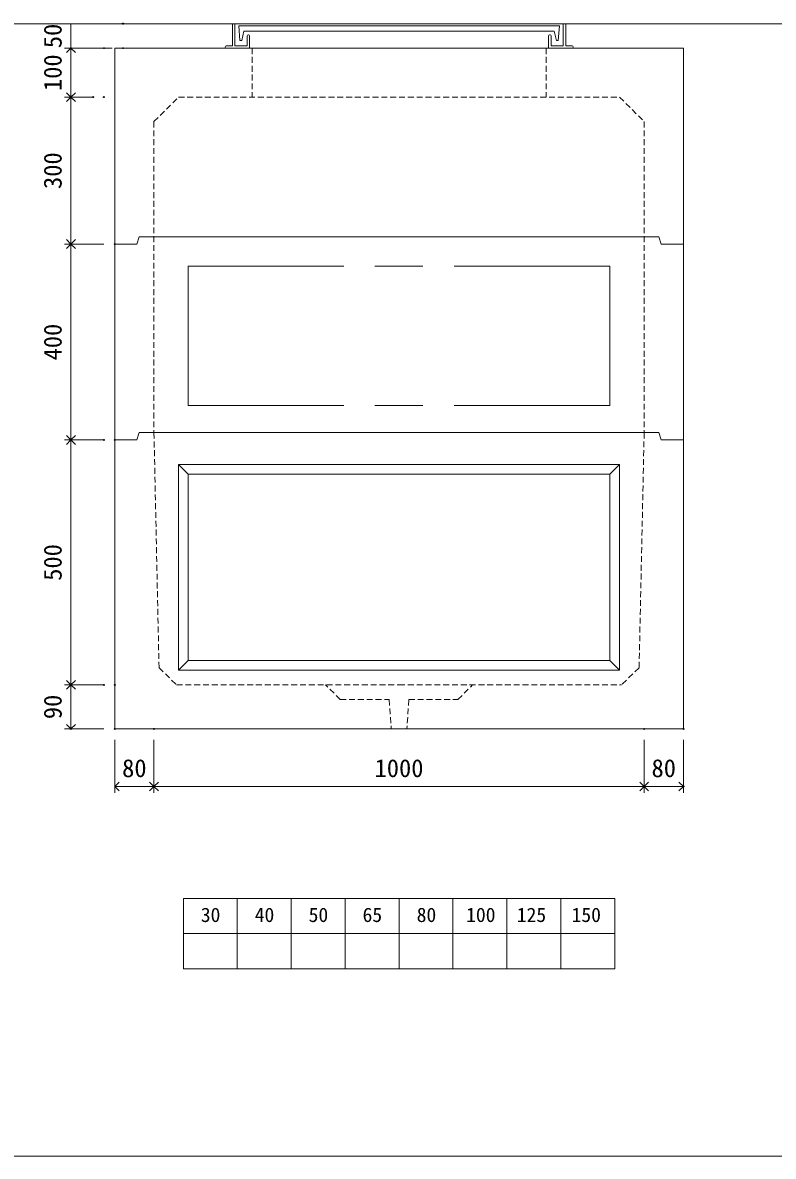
# Model space of a CAD drawing. Units: millimetres, scale not verified. Extents: x -4890 to 18489, y -2295 to 2295.
# Drawn here: x 1827 to 3358, y -1980 to 334 of the extents above; entities that cross this region are included whole.
import ezdxf
from ezdxf.enums import TextEntityAlignment as Align

# ---------------------------------------------------------------- set-up
doc = ezdxf.new("R2010")
doc.units = ezdxf.units.MM
doc.header["$LTSCALE"] = 10
doc.header["$PDMODE"] = 32
doc.header["$PDSIZE"] = 2
doc.linetypes.add('DASHED1', pattern=[1.8, 1.2, -0.6])
doc.linetypes.add('USER2', pattern=[50.8, 31.75, -6.35, 6.35, -6.35])
doc.layers.add('0-1_Defpoints', color=7, linetype='Continuous')
for name, color, linetype, lineweight in [('0-2_waku', 7, 'Continuous', 18), ('0-3_gaikei', 7, 'Continuous', 18), ('0-4_kakure', 7, 'DASHED1', 5), ('0-5_sunpou', 7, 'Continuous', 5), ('0-8_uchigawa', 6, 'Continuous', 18), ('0-A_futa', 3, 'Continuous', 18), ('0-B_GL', 4, 'Continuous', 18), ('0-D_文字１', 7, 'Continuous', 18), ('1-2_uchigawa2', 6, 'USER2', 18)]:
    doc.layers.add(name, color=color, linetype=linetype, lineweight=lineweight)
doc.styles.add('ＭＳ ゴシック', font='')
doc.styles.get('ＭＳ ゴシック').set_extended_font_data('MS Gothic')

# ---------------------------------------------------------------- blocks, each defined once
blk = doc.blocks.new('D78')
at = {"layer": '0-1_Defpoints'}
for p in [(3479.38, 2542.03), (3373.28, 2492.03), (3479.38, 2492.03)]:
    blk.add_point(p, dxfattribs=at)
at = {"layer": '0-5_sunpou'}
for p, q in [((3457.38, 2542.03), (3360.28, 2542.03)), ((3373.28, 2542.03), (3373.28, 2492.03)), ((3457.38, 2492.03), (3360.28, 2492.03))]:
    blk.add_line(p, q, dxfattribs=at)
at = {"layer": '0-5_sunpou', "style": 'ＭＳ ゴシック'}
blk.add_text('50', height=36.66, rotation=90, dxfattribs=at).set_placement((3365.28, 2492.03), align=Align.BOTTOM_LEFT)
blk = doc.blocks.new('_Open90')
at = {"layer": '0-5_sunpou'}
blk.add_line((0, 0), (-1, 0), dxfattribs=at)
blk.add_lwpolyline([(-0.5, 0.5), (0, 0), (-0.5, -0.5)], dxfattribs=at)
blk = doc.blocks.new('D59')
at = {"layer": '0-1_Defpoints'}
for p in [(3462.6, 1102.03), (3542.6, 1102.03), (3542.6, 984.61)]:
    blk.add_point(p, dxfattribs=at)
at = {"layer": '0-5_sunpou'}
for p, q in [((3462.6, 1080.03), (3462.6, 971.61)), ((3542.6, 1080.03), (3542.6, 971.61)), ((3480.6, 984.61), (3524.6, 984.61))]:
    blk.add_line(p, q, dxfattribs=at)
at = {"layer": '0-5_sunpou', "xscale": 18, "yscale": 18, "rotation": 180}
blk.add_blockref('_Open90', (3462.6, 984.61), dxfattribs=at)
at = {"layer": '0-5_sunpou', "xscale": 18, "yscale": 18}
blk.add_blockref('_Open90', (3542.6, 984.61), dxfattribs=at)
at = {"layer": '0-5_sunpou', "style": 'ＭＳ ゴシック'}
blk.add_text('80', height=36.66, dxfattribs=at).set_placement((3477.6, 992.61), align=Align.BOTTOM_LEFT)
blk = doc.blocks.new('D60')
at = {"layer": '0-1_Defpoints'}
for p in [(3542.6, 1102.03), (4542.6, 1102.03), (4542.6, 984.61)]:
    blk.add_point(p, dxfattribs=at)
at = {"layer": '0-5_sunpou'}
for p, q in [((3542.6, 1080.03), (3542.6, 971.61)), ((4542.6, 1080.03), (4542.6, 971.61)), ((3560.6, 984.61), (4524.6, 984.61))]:
    blk.add_line(p, q, dxfattribs=at)
at = {"layer": '0-5_sunpou', "xscale": 18, "yscale": 18, "rotation": 180}
blk.add_blockref('_Open90', (3542.6, 984.61), dxfattribs=at)
at = {"layer": '0-5_sunpou', "xscale": 18, "yscale": 18}
blk.add_blockref('_Open90', (4542.6, 984.61), dxfattribs=at)
at = {"layer": '0-5_sunpou', "style": 'ＭＳ ゴシック'}
blk.add_text('1000', height=36.66, dxfattribs=at).set_placement((3992.6, 992.61), align=Align.BOTTOM_LEFT)
blk = doc.blocks.new('D61')
at = {"layer": '0-1_Defpoints'}
for p in [(4542.6, 1102.03), (4622.6, 1102.03), (4622.6, 984.61)]:
    blk.add_point(p, dxfattribs=at)
at = {"layer": '0-5_sunpou'}
for p, q in [((4542.6, 1080.03), (4542.6, 971.61)), ((4622.6, 1080.03), (4622.6, 971.61)), ((4560.6, 984.61), (4604.6, 984.61))]:
    blk.add_line(p, q, dxfattribs=at)
at = {"layer": '0-5_sunpou', "xscale": 18, "yscale": 18, "rotation": 180}
blk.add_blockref('_Open90', (4542.6, 984.61), dxfattribs=at)
at = {"layer": '0-5_sunpou', "xscale": 18, "yscale": 18}
blk.add_blockref('_Open90', (4622.6, 984.61), dxfattribs=at)
at = {"layer": '0-5_sunpou', "style": 'ＭＳ ゴシック'}
blk.add_text('80', height=36.66, dxfattribs=at).set_placement((4557.6, 992.61), align=Align.BOTTOM_LEFT)
blk = doc.blocks.new('D62')
at = {"layer": '0-1_Defpoints'}
for p in [(3440.6, 2492.03), (3373.28, 2392.03), (3440.6, 2392.03)]:
    blk.add_point(p, dxfattribs=at)
at = {"layer": '0-5_sunpou'}
for p, q in [((3418.6, 2492.03), (3360.28, 2492.03)), ((3373.28, 2474.03), (3373.28, 2410.03)), ((3418.6, 2392.03), (3360.28, 2392.03))]:
    blk.add_line(p, q, dxfattribs=at)
at = {"layer": '0-5_sunpou', "xscale": 18, "yscale": 18}
for p, rotation in [((3373.28, 2492.03), 90), ((3373.28, 2392.03), 270)]:
    blk.add_blockref('_Open90', p, dxfattribs=dict(at, rotation=rotation))
at = {"layer": '0-5_sunpou', "style": 'ＭＳ ゴシック'}
blk.add_text('100', height=36.66, rotation=90, dxfattribs=at).set_placement((3365.28, 2404.53), align=Align.BOTTOM_LEFT)
blk = doc.blocks.new('D63')
at = {"layer": '0-1_Defpoints'}
for p in [(3418.6, 2392.03), (3373.28, 2092.03), (3462.6, 2092.03)]:
    blk.add_point(p, dxfattribs=at)
at = {"layer": '0-5_sunpou'}
for p, q in [((3396.6, 2392.03), (3360.28, 2392.03)), ((3373.28, 2374.03), (3373.28, 2110.03)), ((3440.6, 2092.03), (3360.28, 2092.03))]:
    blk.add_line(p, q, dxfattribs=at)
at = {"layer": '0-5_sunpou', "xscale": 18, "yscale": 18}
for p, rotation in [((3373.28, 2392.03), 90), ((3373.28, 2092.03), 270)]:
    blk.add_blockref('_Open90', p, dxfattribs=dict(at, rotation=rotation))
at = {"layer": '0-5_sunpou', "style": 'ＭＳ ゴシック'}
blk.add_text('300', height=36.66, rotation=90, dxfattribs=at).set_placement((3365.28, 2204.53), align=Align.BOTTOM_LEFT)
blk = doc.blocks.new('D64')
at = {"layer": '0-1_Defpoints'}
for p in [(3462.6, 2092.03), (3373.28, 1692.03), (3440.6, 1692.03)]:
    blk.add_point(p, dxfattribs=at)
at = {"layer": '0-5_sunpou'}
for p, q in [((3440.6, 2092.03), (3360.28, 2092.03)), ((3373.28, 2074.03), (3373.28, 1710.03)), ((3418.6, 1692.03), (3360.28, 1692.03))]:
    blk.add_line(p, q, dxfattribs=at)
at = {"layer": '0-5_sunpou', "xscale": 18, "yscale": 18}
for p, rotation in [((3373.28, 2092.03), 90), ((3373.28, 1692.03), 270)]:
    blk.add_blockref('_Open90', p, dxfattribs=dict(at, rotation=rotation))
at = {"layer": '0-5_sunpou', "style": 'ＭＳ ゴシック'}
blk.add_text('400', height=36.66, rotation=90, dxfattribs=at).set_placement((3365.28, 1854.53), align=Align.BOTTOM_LEFT)
blk = doc.blocks.new('D44')
at = {"layer": '0-1_Defpoints'}
for p in [(3462.6, 1192.03), (3373.28, 1102.03), (3462.6, 1102.03)]:
    blk.add_point(p, dxfattribs=at)
at = {"layer": '0-5_sunpou'}
for p, q in [((3440.6, 1192.03), (3360.28, 1192.03)), ((3373.28, 1174.03), (3373.28, 1120.03)), ((3440.6, 1102.03), (3360.28, 1102.03))]:
    blk.add_line(p, q, dxfattribs=at)
at = {"layer": '0-5_sunpou', "xscale": 18, "yscale": 18}
for p, rotation in [((3373.28, 1192.03), 90), ((3373.28, 1102.03), 270)]:
    blk.add_blockref('_Open90', p, dxfattribs=dict(at, rotation=rotation))
at = {"layer": '0-5_sunpou', "style": 'ＭＳ ゴシック'}
blk.add_text('90', height=36.66, rotation=90, dxfattribs=at).set_placement((3365.28, 1122.03), align=Align.BOTTOM_LEFT)
blk = doc.blocks.new('D45')
at = {"layer": '0-1_Defpoints'}
for p in [(3462.6, 1692.03), (3373.28, 1192.03), (3440.6, 1192.03)]:
    blk.add_point(p, dxfattribs=at)
at = {"layer": '0-5_sunpou'}
for p, q in [((3440.6, 1692.03), (3360.28, 1692.03)), ((3373.28, 1674.03), (3373.28, 1210.03)), ((3418.6, 1192.03), (3360.28, 1192.03))]:
    blk.add_line(p, q, dxfattribs=at)
at = {"layer": '0-5_sunpou', "xscale": 18, "yscale": 18}
for p, rotation in [((3373.28, 1692.03), 90), ((3373.28, 1192.03), 270)]:
    blk.add_blockref('_Open90', p, dxfattribs=dict(at, rotation=rotation))
at = {"layer": '0-5_sunpou', "style": 'ＭＳ ゴシック'}
blk.add_text('500', height=36.66, rotation=90, dxfattribs=at).set_placement((3365.28, 1404.53), align=Align.BOTTOM_LEFT)

msp = doc.modelspace()

# ---------------------------------------------------------------- linework, layer by layer
at = {"layer": '0-2_waku'}
for p, q in [((2154.97, -1453.71), (2154.97, -1597.71)), ((2154.97, -1453.71), (2154.97, -1597.71)), ((2154.97, -1453.71), (2154.97, -1597.71)), ((2154.97, -1453.71), (2154.97, -1597.71)), ((2154.97, -1453.71), (3034.97, -1453.71)), ((2264.97, -1453.71), (2264.97, -1597.71)), ((2374.97, -1453.71), (2374.97, -1597.71)), ((2374.97, -1453.71), (2374.97, -1597.71)), ((2484.97, -1453.71), (2484.97, -1597.71)), ((2594.97, -1453.71), (2594.97, -1597.71)), ((2704.97, -1453.71), (2704.97, -1597.71)), ((2814.97, -1453.71), (2814.97, -1597.71)), ((2924.97, -1453.71), (2924.97, -1597.71)), ((3034.97, -1453.71), (3034.97, -1597.71)), ((2154.97, -1525.71), (3034.97, -1525.71)), ((2154.97, -1597.71), (3034.97, -1597.71)), ((-1230.32, -1980.38), (4889.68, -1980.38))]:
    msp.add_line(p, q, dxfattribs=at)
msp.add_lwpolyline([(-1230.32, 2294.62), (-1230.32, -1980.38), (4889.68, -1980.38)], dxfattribs=at)
at = {"layer": '0-3_gaikei'}
for p, q in [((2014.97, 282.29), (3174.97, 282.29)), ((2060.47, 282.29), (2014.97, 282.29)), ((2060.47, 282.29), (2014.97, 282.29)), ((2014.97, 282.29), (2014.97, -1107.71)), ((2159.97, 282.29), (2269.97, 282.29)), ((2159.97, 282.29), (2269.97, 282.29)), ((2159.97, 282.29), (2269.97, 282.29)), ((2194.97, 282.29), (2994.97, 282.29)), ((2194.97, 282.29), (2994.97, 282.29)), ((3029.97, 282.29), (2919.97, 282.29)), ((3029.97, 282.29), (2919.97, 282.29)), ((3029.97, 282.29), (2919.97, 282.29)), ((3029.97, 282.29), (2919.97, 282.29)), ((2064.97, -102.71), (2059.97, -117.71)), ((2594.97, -102.71), (2064.97, -102.71)), ((3124.97, -102.71), (2594.97, -102.71)), ((3124.97, -102.71), (3129.97, -117.71)), ((2059.97, -117.71), (2014.97, -117.71)), ((2059.97, -117.71), (2014.97, -117.71)), ((3174.97, -117.71), (3129.97, -117.71)), ((3149.97, -117.71), (3174.97, -117.71)), ((3149.97, -117.71), (3174.97, -117.71)), ((2064.97, -502.71), (2059.97, -517.71)), ((2594.97, -502.71), (2064.97, -502.71)), ((3124.97, -502.71), (2594.97, -502.71)), ((3124.97, -502.71), (3129.97, -517.71)), ((2014.97, -517.71), (2014.97, -1107.71)), ((2059.97, -517.71), (2014.97, -517.71)), ((2059.97, -517.71), (2014.97, -517.71)), ((3174.97, -517.71), (3129.97, -517.71)), ((3149.97, -517.71), (3174.97, -517.71)), ((3149.97, -517.71), (3174.97, -517.71)), ((2014.97, -1107.71), (3174.97, -1107.71))]:
    msp.add_line(p, q, dxfattribs=at)
msp.add_lwpolyline([(3174.97, 282.29), (3174.97, -1107.71), (3174.97, -517.71)], dxfattribs=at)
at = {"layer": '0-4_kakure'}
for p, q in [((2294.97, 282.29), (2294.97, 182.29)), ((2294.97, 282.29), (2294.97, 182.29)), ((2894.97, 282.29), (2894.97, 182.29)), ((2894.97, 282.29), (2894.97, 182.29)), ((2094.97, 132.29), (2144.97, 182.29)), ((2144.97, 182.29), (3044.97, 182.29)), ((3044.97, 182.29), (3094.97, 132.29)), ((2094.97, 132.29), (2094.97, -502.71)), ((3094.97, 132.29), (3094.97, -502.71)), ((2105.29, -982.71), (2094.97, -502.71)), ((3094.97, -502.71), (3084.65, -982.71)), ((2105.29, -982.71), (2141.05, -1017.71)), ((3084.65, -982.71), (3048.89, -1017.71)), ((2141.05, -1017.71), (2594.97, -1017.71)), ((2474.97, -1047.71), (2444.97, -1017.71)), ((2594.97, -1017.71), (3048.89, -1017.71)), ((2714.97, -1047.71), (2744.97, -1017.71)), ((2474.97, -1047.71), (2574.97, -1047.71)), ((2574.97, -1047.71), (2578.97, -1107.71)), ((2614.97, -1047.71), (2610.97, -1107.71)), ((2614.97, -1047.71), (2714.97, -1047.71))]:
    msp.add_line(p, q, dxfattribs=at)
at = {"layer": '0-8_uchigawa'}
for p, q in [((2144.97, -567.71), (2594.97, -567.71)), ((2144.97, -972.71), (2144.97, -567.71)), ((2144.97, -567.71), (2164.97, -587.71)), ((2144.97, -567.71), (2594.97, -567.71)), ((2144.97, -987.71), (2144.97, -567.71)), ((2144.97, -567.71), (2164.97, -587.71)), ((2594.97, -567.71), (3044.97, -567.71)), ((2594.97, -567.71), (3044.97, -567.71)), ((3044.97, -972.71), (3044.97, -567.71)), ((3044.97, -987.71), (3044.97, -567.71)), ((2164.97, -587.71), (2594.97, -587.71)), ((2164.97, -952.71), (2164.97, -587.71)), ((2164.97, -587.71), (2594.97, -587.71)), ((2164.97, -967.71), (2164.97, -587.71)), ((3024.97, -952.71), (3024.97, -587.71)), ((3024.97, -967.71), (3024.97, -587.71)), ((2144.97, -987.71), (2164.97, -967.71)), ((2164.97, -967.71), (2594.97, -967.71)), ((2594.97, -967.71), (3024.97, -967.71)), ((3044.97, -987.71), (3024.97, -967.71)), ((2144.97, -987.71), (2594.97, -987.71)), ((2594.97, -987.71), (3044.97, -987.71))]:
    msp.add_line(p, q, dxfattribs=at)
for points in [[(2144.97, -567.71), (2594.97, -567.71), (3044.97, -567.71)], [(2594.97, -587.71), (3024.97, -587.71), (3044.97, -567.71)], [(2594.97, -587.71), (3024.97, -587.71), (3044.97, -567.71)]]:
    msp.add_lwpolyline(points, dxfattribs=at)
at = {"layer": '0-A_futa'}
for p, q in [((2254.97, 330.29), (2254.97, 287.29)), ((2256.97, 332.29), (2259.97, 332.29)), ((2259.97, 332.29), (2259.97, 287.29)), ((2267.78, 327.79), (2922.11, 327.79)), ((2267.78, 327.79), (2270.27, 297.79)), ((2922.11, 327.79), (2919.86, 297.79)), ((2929.97, 332.29), (2929.97, 287.29)), ((2929.97, 332.29), (2932.97, 332.29)), ((2934.97, 330.29), (2934.97, 287.29)), ((2278.3, 316.79), (2273.98, 297.79)), ((2278.3, 316.79), (2911.64, 316.79)), ((2284.97, 307.29), (2284.97, 287.29)), ((2286.97, 309.29), (2287.97, 309.29)), ((2289.97, 307.29), (2289.97, 282.29)), ((2899.97, 307.29), (2899.97, 282.29)), ((2902.97, 309.29), (2901.97, 309.29)), ((2904.97, 307.29), (2904.97, 287.29)), ((2911.64, 316.79), (2915.96, 297.79)), ((2239.97, 285.29), (2239.97, 284.29)), ((2241.97, 287.29), (2254.97, 287.29)), ((2294.97, 282.29), (2241.97, 282.29)), ((2259.97, 287.29), (2284.97, 287.29)), ((2270.27, 297.79), (2273.98, 297.79)), ((2899.97, 282.29), (2947.97, 282.29)), ((2929.97, 287.29), (2904.97, 287.29)), ((2919.86, 297.79), (2915.96, 297.79)), ((2947.97, 287.29), (2934.97, 287.29)), ((2949.97, 285.29), (2949.97, 284.29))]:
    msp.add_line(p, q, dxfattribs=at)
for centre, start, end in [((2256.97, 330.29), 90, 180), ((2932.97, 330.29), 0, 90), ((2286.97, 307.29), 90, 180), ((2287.97, 307.29), 0, 90), ((2901.97, 307.29), 90, 180), ((2902.97, 307.29), 0, 90), ((2241.97, 285.29), 90, 180), ((2241.97, 284.29), 180, 270), ((2947.97, 285.29), 0, 90), ((2947.97, 284.29), 270, 0)]:
    msp.add_arc(centre, 2, start, end, dxfattribs=at)
at = {"layer": '0-B_GL'}
msp.add_line((-1230.32, 332.29), (4889.68, 332.29), dxfattribs=at)
at = {"layer": '1-2_uchigawa2'}
for p, q in [((2164.68, -162.59), (2594.68, -162.59)), ((2164.68, -162.59), (2164.68, -447.59)), ((3024.68, -162.59), (2594.68, -162.59)), ((3024.68, -162.59), (3024.68, -447.59)), ((2164.68, -447.59), (2594.68, -447.59)), ((3024.68, -447.59), (2594.68, -447.59))]:
    msp.add_line(p, q, dxfattribs=at)

# ---------------------------------------------------------------- block references
at = {"layer": '0-5_sunpou'}
for name in ['D78', 'D62', 'D63', 'D64', 'D45', 'D44', 'D59', 'D60', 'D61']:
    msp.add_blockref(name, (-1447.63, -2209.74), dxfattribs=at)

# ---------------------------------------------------------------- texts
at = {"layer": '0-D_文字１', "style": 'ＭＳ ゴシック'}
for s, p in [('30', (2190.51, -1510.76)), ('40', (2300.51, -1510.76)), ('50', (2410.51, -1510.76)), ('65', (2520.51, -1510.76)), ('80', (2630.92, -1510.76)), ('100', (2731.79, -1510.76)), ('125', (2835.18, -1510.76)), ('150', (2946.94, -1510.76))]:
    msp.add_text(s, height=29.33, dxfattribs=at).set_placement(p, align=Align.BOTTOM_LEFT)

doc.saveas('drawing.dxf')
